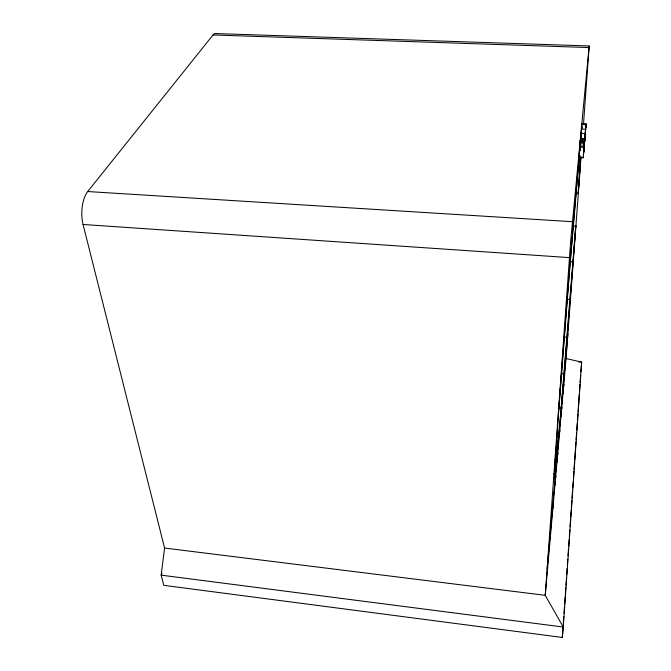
<?xml version="1.0" encoding="UTF-8"?>
<svg xmlns="http://www.w3.org/2000/svg" width="671" height="671" viewBox="0 0 671 671"><rect width="100%" height="100%" fill="white"/><g stroke="black" fill="none" stroke-linecap="round" stroke-linejoin="round"><path stroke-width="1.01" d="M584.961 136.624L584.516 142.546L585.229 133.521L581.086 133.328L580.843 136.205M580.683 137.731L580.809 136.423M580.784 136.976L580.935 134.896M584.206 145.942L584.349 144.382M585.196 134.41L585.607 129.285L585.338 132.489M579.484 151.495L579.677 148.392M575.651 194.649L578.217 192.929L580.625 157.668M580.834 137.396L581.497 129.1L585.607 129.285M581.455 129.864L581.497 129.1M581.564 129.587L581.749 126.71L581.673 127.565M585.406 131.86L585.431 131.382M580.407 140.902L580.381 142.344L580.541 140.751M216.247 33.726A18.796 6.249 89.7 0 0 213.026 34.967L87.708 191.545A23.619 10.635 -87.8 0 0 83.053 224.475L164.588 548.048L161.166 575.148L163.825 585.338L562.323 637.45L563.128 625.951M563.271 623.862L563.783 616.548M564.001 613.411L564.437 607.146M564.655 604.009L565.167 596.695M565.309 594.598L565.821 587.284M565.963 585.196L566.475 577.882M566.693 574.745L567.129 568.48M567.347 565.343L567.783 559.069M568.002 555.932L568.513 548.618M568.656 546.529L569.167 539.216M569.31 537.127L569.822 529.805M570.04 526.676L570.551 519.354M570.694 517.266L571.206 509.952M571.348 507.863L571.86 500.549M572.011 498.452L572.514 491.138M572.732 488.002L573.168 481.736M573.386 478.599L573.898 471.285M574.049 469.197L574.552 461.874M574.703 459.786L575.936 442.021M576.087 439.933L576.59 432.619M576.741 430.53L577.245 423.208M577.395 421.12L577.899 413.806M578.05 411.717L579.283 393.952M579.434 391.856L579.937 384.542M580.088 382.453L580.6 375.139M581.732 127.004L581.631 128.421M215.425 33.55L589.197 45.963L570.635 241.375L545.238 595.32L563.263 627.033L562.323 637.45M583.267 156.653L583.166 157.794L578.939 157.576L579.811 146.001L584.055 146.219L583.955 147.343L579.702 147.134L579.811 146.001M579.551 150.916L579.92 146.882M580.088 143.644L580.541 138.394L584.735 138.595L583.166 157.794M580.49 140.205L580.264 143.217M584.349 144.047L584.298 144.777L584.508 141.992M584.575 141.371L584.852 137.689L584.667 140.298M584.978 137.094L584.911 138.109L585.322 133.168L585.087 135.601M558.381 414.594L569.855 266.681L579.383 156.016M580.692 137.932L580.734 137.438L580.608 138.318M581.161 133.143L580.96 135.987L581.052 134.988M579.903 147.444L579.677 150.539L579.778 149.482M580.205 143.317L580.432 140.222M581.262 132.715L581.111 134.762L581.212 133.755M581.48 130.065L581.958 123.539L586.06 123.732L585.028 136.423M164.588 548.048L545.238 595.32L566.056 358.549L581.027 157.257M583.51 123.841L589.197 45.963M585.775 127.683L585.833 126.894L585.758 127.758M585.112 135.483L585.087 135.97M581.103 134.401L581.229 132.975L580.868 137.412M580.39 141.875L580.457 141.011M581.539 129.226L581.74 126.576M579.459 155.11A172.07 1.451 -85.5 0 0 558.448 413.831L554.33 478.943L561.157 408.714L575.827 225.397L573.101 226.672M585.565 130.258L585.993 124.873L585.825 127.188M580.373 141.321L580.264 143.477M580.298 142.789L580.34 142.302M584.449 142.99L584.491 142.512M584.533 142.076L584.6 141.212M584.944 136.926L585.087 135.097L585.112 135.634M584.617 140.558L584.693 139.719L583.703 150.866M585.221 133.831L585.288 133.009M579.476 150.656L580.331 141.262M583.502 153.516L583.72 150.858L583.485 154.196L584.516 141.464M580.818 372.002L581.665 362.105L566.056 358.549M585.129 134.636L585.229 133.521M553.097 508.073L553.281 505.993M555.102 485.167L555.286 483.086M555.747 477.878L555.923 475.789M557.115 462.26L557.299 460.172M557.752 454.972L557.937 452.883M559.765 432.057L559.95 429.977M561.132 416.439L561.317 414.359M561.778 409.151L561.954 407.071M562.415 401.862L562.6 399.782M563.145 393.533L563.33 391.453M563.783 386.244L563.967 384.156M584.6 140.44L584.458 141.766L580.239 141.564L580.34 140.507L584.55 140.717M584.735 138.595L584.642 139.643L580.44 139.434M586.06 123.732L585.968 124.731L581.866 124.538M584.609 140.424L584.701 139.451L583.829 150.749L583.955 148.962M583.669 152.166L583.762 151.101M585.196 134.963L585.28 133.948M585.414 132.506L585.498 131.508M547.117 568.991L567.901 333.747M580.977 134.435L581.086 133.328M578.939 157.576L579.048 156.435M579.677 149.809L579.778 148.752M579.87 150.95L580.088 148.912M161.988 573.319L161.166 575.148L563.263 627.033L581.665 362.105L578.545 361.845M577.773 167.851L580.105 165.905M570.132 262.151L573.093 261.455M567.062 299.35L570.124 299.409M213.026 34.967L589.012 47.557M580.172 142.244L584.391 142.445L584.256 143.946L580.029 143.737M87.708 191.545L572.313 221.69M83.053 224.475L569.402 257.614M564.059 336.8L567.062 337.664M561.392 373.177L564.034 374.644M558.792 406.794L561.157 408.723A172.07 1.451 -85.5 0 0 575.802 225.708M556.427 435.882L558.591 438.146M555.194 459.409L556.477 461.002M553.785 473.6L555.001 475.261M580.759 155.831A172.07 1.451 -85.5 0 1 578.192 193.231M558.599 438.004A172.07 1.451 -85.5 0 1 556.041 448.035M579.903 150.48A172.07 1.451 -85.5 0 1 580.172 147.796"/></g></svg>
